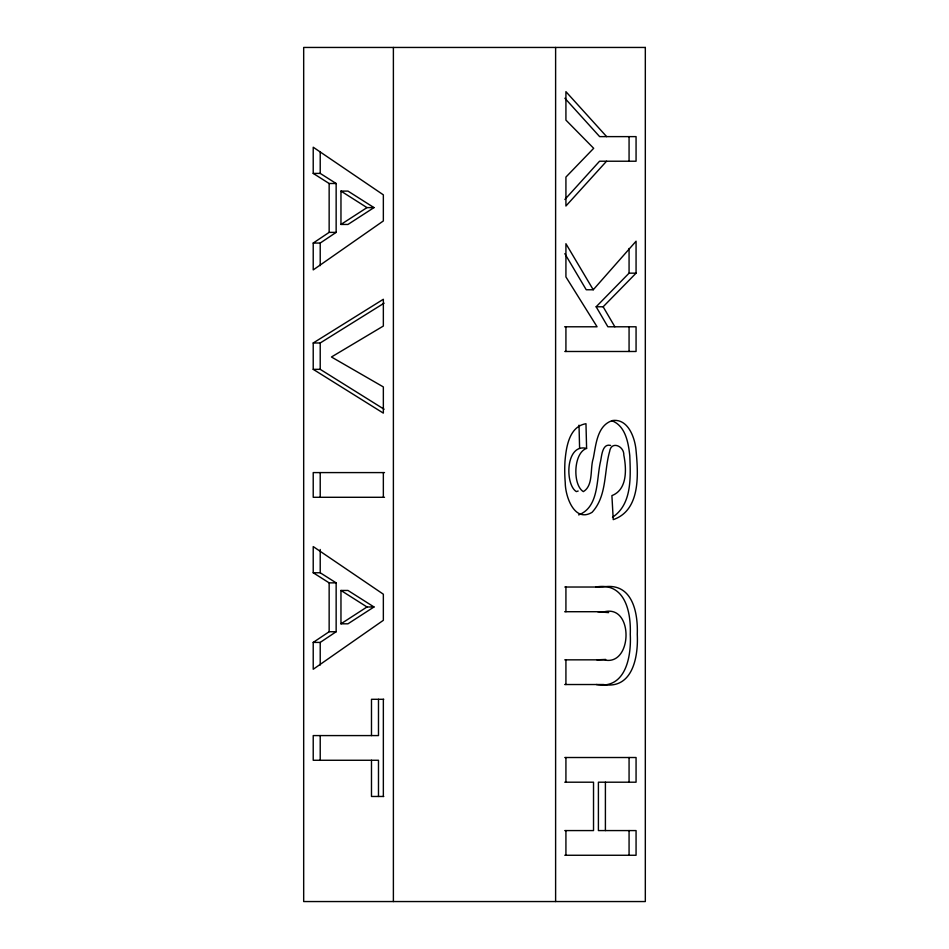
<?xml version="1.0" encoding="UTF-8"?>
<svg xmlns="http://www.w3.org/2000/svg" width="949" height="949" viewBox="0 0 949 949"><rect width="100%" height="100%" fill="white"/><g stroke="black" fill="none" stroke-linecap="round" stroke-linejoin="round"><path stroke-width="1.42" d="M564.845 253.68L586.245 289.765L593.244 289.765L636.067 241.212L636.067 273.158L603.149 306.776L596.15 306.776L607.87 326.788L636.067 326.788L636.067 351.486L564.774 351.486M564.88 199.468L599.554 161.223L636.067 161.223L636.067 136.62L599.649 136.62L564.892 98.245M606.541 161.223L565.924 206.016L565.924 177.072L593.683 148.305L565.924 120.108L565.924 91.662L606.636 136.62M596.15 306.776L629.068 273.158L629.068 248.472M313.217 243.051L329.149 232.375L336.148 232.375L336.148 183.501L320.216 173.406L313.217 173.406L313.217 147.214L383.349 194.842L383.349 220.951L313.217 269.907L313.217 243.051L320.216 243.051L336.148 232.375M313.217 642.414L329.149 631.737L336.148 631.737L336.148 582.864L320.216 572.769L313.217 572.769L313.217 546.577L383.349 594.204L383.349 620.314L313.217 669.27L313.217 642.414L320.216 642.414L336.148 631.737M340.964 224.45L366.99 207.606L373.989 207.606L347.963 224.45L340.964 224.45L340.964 191.093L347.963 191.093L373.989 207.606M340.964 623.813L366.99 606.969L373.989 606.969L347.963 623.813L340.964 623.813L340.964 590.456L347.963 590.456L373.989 606.969M313.217 342.98L383.349 299.267L383.349 326.041L331.45 356.99L383.349 386.931L383.349 413.123L313.217 369.339L313.217 342.98L320.216 342.98L384.084 303.17M612.485 517.252C632.295 504.287 630.587 476.612 629.78 455.639C628.357 442.792 625.557 425.615 611.631 420.68M578.166 491.024L576.351 491.606C564.726 484.488 565.509 443.076 586.601 448.403L585.972 423.717C569.103 426.504 566.185 447.276 564.987 461.273A87.806 50.368 -90 0 0 565.26 482.839C565.284 496.268 574.382 523.029 592.069 512.33C607.17 495.936 603.837 471.7 609.614 451.534C611.192 440.431 624.288 446.077 623.813 455.105C626.53 468.723 627.55 489.601 611.903 495.615L613.244 519.637C641.168 510.052 638.226 473.041 635.913 449.055C634.525 436.896 627.858 418.628 612.71 420.502C596.98 425.14 596.008 445.034 593.255 458.414C589.887 468.462 593.671 485.591 583.338 491.606C572.544 485.093 573.243 452.934 586.601 448.403M578.641 514.904C599.258 507.122 596.269 479.304 600.575 461.238C601.737 455.911 602.307 443.124 610.658 445.449M605.723 659.436L596.921 659.84M596.34 684.526C625.984 689.626 631.429 656.032 630.266 634.323C631.144 612.046 625.13 581.808 595.77 587.028M313.217 173.406L329.149 183.501L336.148 183.501M629.068 273.158L636.067 273.158M564.596 326.788L597.075 326.788L565.924 276.918L565.924 243.715L593.244 289.765M313.217 369.339L320.216 369.339L384.084 409.221M384.499 472.59L313.217 472.59L313.217 497.288L384.499 497.288M313.217 572.769L329.149 582.864L336.148 582.864M564.833 587.028L602.769 587.028C632.129 581.808 638.143 612.046 637.265 634.323C638.416 656.032 632.983 689.626 603.339 684.526L564.691 684.526M564.679 611.714L604.727 611.714C634.015 604.869 632.461 666.922 603.92 659.84L564.774 659.84M383.752 699.294L371.486 699.294L371.486 735.582M564.774 757.516L636.067 757.516L636.067 782.201L598.404 782.201L598.404 830.577L636.067 830.577L636.067 855.263L564.774 855.263M564.75 782.201L593.528 782.201L593.528 830.577L564.75 830.577M383.752 796.472L371.486 796.472L371.486 760.268M597.728 611.714L608.653 612.615M340.964 191.093L366.99 207.606M340.964 590.456L366.99 606.969M603.149 306.776L614.869 326.788M579.02 425.164L579.602 448.403M629.068 136.62L629.068 161.223M629.068 326.788L629.068 351.486M629.068 757.516L629.068 782.201M629.068 830.577L629.068 855.263M605.403 782.201L605.403 830.577M565.924 326.788L565.924 351.486M565.924 587.028L565.924 611.714M565.924 659.84L565.924 684.526M565.924 757.516L565.924 782.201M565.924 830.577L565.924 855.263M555.616 47.45L555.616 901.55M393.384 47.45L393.384 901.55M383.349 472.59L383.349 497.288M383.349 699.294L383.349 796.472M378.485 699.294L378.485 735.582L313.217 735.582L313.217 760.268L378.485 760.268L378.485 796.472M329.149 183.501L329.149 232.375M329.149 582.864L329.149 631.737M320.216 151.579L320.216 173.406M320.216 243.051L320.216 265.673M320.216 342.98L320.216 369.339M320.216 472.59L320.216 497.288M320.216 549.483L320.216 572.769M320.216 642.414L320.216 665.035M320.216 735.582L320.216 760.268M645.32 47.45L303.68 47.45L303.68 901.55L645.32 901.55L645.32 47.45"/></g></svg>
